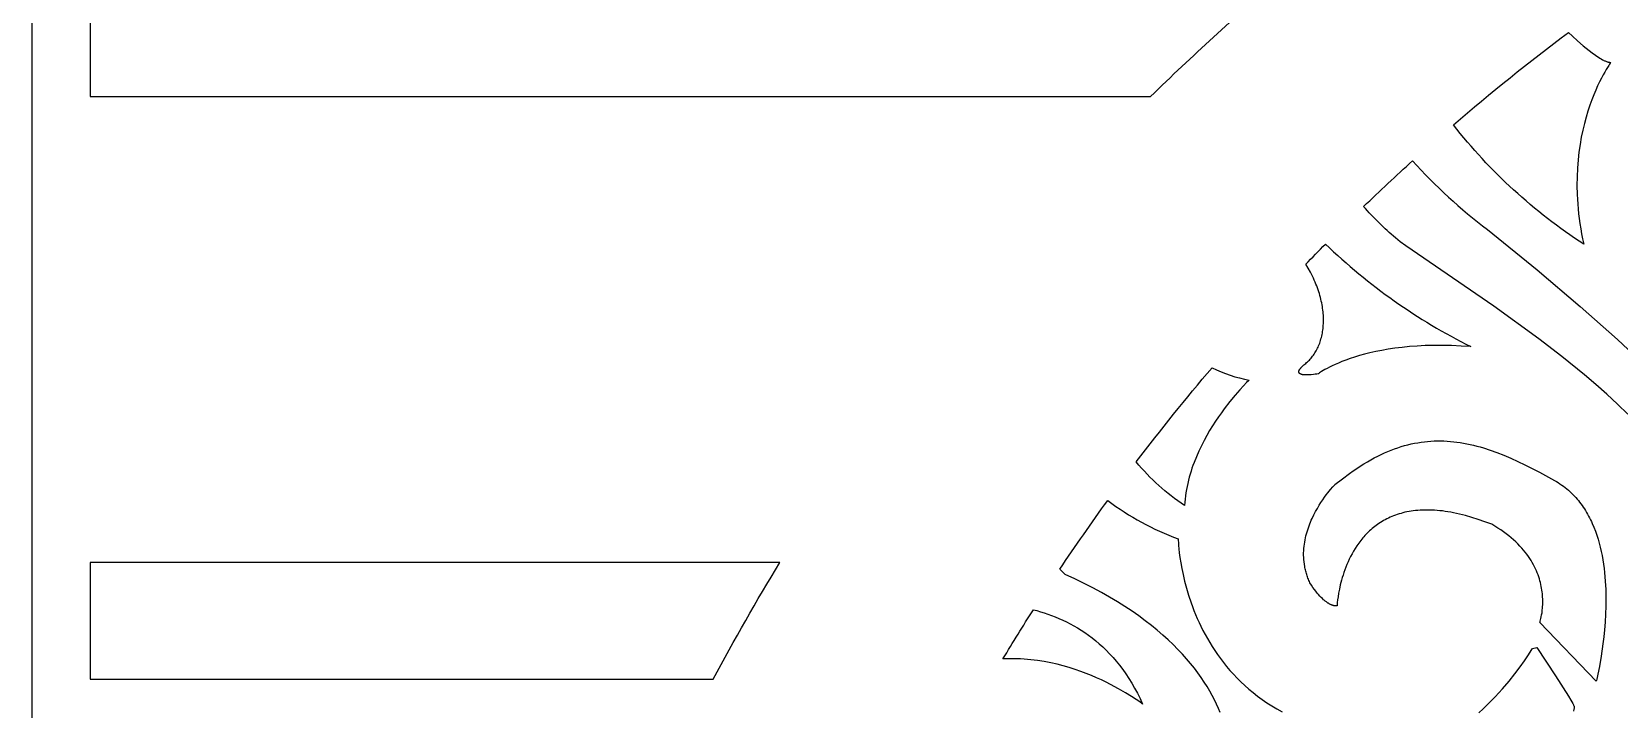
# Model space of a CAD drawing. Extents: x -3008 to 184, y 2842 to 4842.
# Drawn here: x -3008 to -2463, y 4211 to 4444 of the extents above; entities that cross this region are included whole.
import ezdxf

# ---------------------------------------------------------------- set-up
doc = ezdxf.new("R2010")
doc.units = 0
doc.layers.get('0').update_dxf_attribs({"linetype": 'CONTINUOUS'})
doc.layers.add('DEFAULT', color=7, linetype='CONTINUOUS')
doc.layers.add('LAYER_1', color=7, linetype='CONTINUOUS')

msp = doc.modelspace()

# ---------------------------------------------------------------- linework, layer by layer
for points in [[(-2987.61, 4421.66), (-2623.63, 4421.66, -0.017805), (-2579.75, 4461.66), (-2987.61, 4461.66)], [(-2987.61, 4221.66), (-2773.75, 4221.66, -0.014115), (-2750.9, 4261.66), (-2987.61, 4261.66)]]:
    msp.add_lwpolyline(points, format="xyb", close=True)
at = {"layer": 'DEFAULT'}
msp.add_lwpolyline([(-3007.61, 2841.66), (-2007.61, 2841.66), (-2007.61, 4841.66), (-3007.61, 4841.66)], close=True, dxfattribs=at)
at = {"layer": 'LAYER_1'}
for points in [[(-2480.26, 4443.66), (-2478.9, 4442.38), (-2477.18, 4440.82), (-2475.22, 4439.11), (-2474.18, 4438.26), (-2473.12, 4437.41), (-2472.06, 4436.6), (-2471.01, 4435.85), (-2470.49, 4435.49), (-2469.98, 4435.16), (-2469.48, 4434.85), (-2468.99, 4434.56), (-2468.52, 4434.29), (-2468.28, 4434.17), (-2468.06, 4434.06), (-2467.83, 4433.95), (-2467.61, 4433.85), (-2467.39, 4433.76), (-2467.18, 4433.68), (-2466.98, 4433.61), (-2466.78, 4433.54), (-2466.68, 4433.51), (-2466.58, 4433.49), (-2466.49, 4433.46), (-2466.39, 4433.44), (-2466.3, 4433.42), (-2466.21, 4433.41), (-2466.12, 4433.39), (-2466.03, 4433.38), (-2465.94, 4433.37), (-2465.86, 4433.36), (-2465.77, 4433.36), (-2465.69, 4433.36), (-2465.89, 4433.08), (-2466.13, 4432.74), (-2466.45, 4432.27), (-2466.84, 4431.66), (-2467.29, 4430.92), (-2467.8, 4430.05), (-2468.36, 4429.05), (-2468.96, 4427.93), (-2469.59, 4426.69), (-2470.24, 4425.32), (-2470.91, 4423.83), (-2471.59, 4422.21), (-2472.27, 4420.49), (-2472.93, 4418.64), (-2473.58, 4416.68), (-2474.21, 4414.61), (-2474.8, 4412.42), (-2475.35, 4410.12), (-2475.85, 4407.72), (-2476.29, 4405.21), (-2476.67, 4402.59), (-2476.97, 4399.87), (-2477.19, 4397.04), (-2477.32, 4394.12), (-2477.35, 4391.09), (-2477.28, 4387.97), (-2477.2, 4386.37), (-2477.09, 4384.75), (-2476.95, 4383.11), (-2476.78, 4381.44), (-2476.57, 4379.75), (-2476.33, 4378.03), (-2476.06, 4376.29), (-2475.75, 4374.53), (-2475.4, 4372.75), (-2475.02, 4370.95, -0.082133), (-2519.75, 4411.92, -0.016791)], [(-2563.64, 4371, 0.075545), (-2513.76, 4335.8), (-2517.12, 4336.02), (-2520.37, 4336.16), (-2523.5, 4336.23), (-2526.51, 4336.22), (-2529.4, 4336.14), (-2532.17, 4336), (-2534.83, 4335.8), (-2537.37, 4335.55), (-2539.8, 4335.25), (-2542.11, 4334.91), (-2544.31, 4334.52), (-2546.4, 4334.11), (-2548.38, 4333.66), (-2550.25, 4333.2), (-2552.01, 4332.71), (-2553.66, 4332.21), (-2555.2, 4331.7), (-2556.64, 4331.19), (-2557.97, 4330.68), (-2559.2, 4330.18), (-2560.32, 4329.69), (-2561.35, 4329.21), (-2562.27, 4328.76), (-2563.09, 4328.33), (-2563.81, 4327.94), (-2564.43, 4327.58), (-2564.95, 4327.26), (-2565.37, 4326.99), (-2565.7, 4326.77), (-2565.94, 4326.61), (-2566.08, 4326.51), (-2566.11, 4326.48), (-2566.12, 4326.47), (-2566.12, 4326.47), (-2566.12, 4326.47), (-2566.6, 4326.39), (-2567.14, 4326.31), (-2567.8, 4326.22), (-2568.57, 4326.15), (-2568.97, 4326.12), (-2569.38, 4326.09), (-2569.79, 4326.08), (-2570.19, 4326.08), (-2570.39, 4326.08), (-2570.59, 4326.09), (-2570.78, 4326.1), (-2570.97, 4326.11), (-2571.15, 4326.13), (-2571.32, 4326.15), (-2571.49, 4326.18), (-2571.58, 4326.2), (-2571.66, 4326.22), (-2571.73, 4326.23), (-2571.81, 4326.25), (-2571.88, 4326.27), (-2571.96, 4326.3), (-2572.03, 4326.32), (-2572.09, 4326.35), (-2572.16, 4326.37), (-2572.19, 4326.39), (-2572.22, 4326.4), (-2572.25, 4326.42), (-2572.28, 4326.43), (-2572.31, 4326.45), (-2572.33, 4326.46), (-2572.36, 4326.48), (-2572.39, 4326.49), (-2572.41, 4326.51), (-2572.44, 4326.53), (-2572.46, 4326.55), (-2572.48, 4326.56), (-2572.51, 4326.58), (-2572.53, 4326.6), (-2572.55, 4326.62), (-2572.57, 4326.64), (-2572.59, 4326.66), (-2572.61, 4326.68), (-2572.63, 4326.7), (-2572.64, 4326.73), (-2572.66, 4326.75), (-2572.67, 4326.77), (-2572.69, 4326.79), (-2572.7, 4326.82), (-2572.71, 4326.84), (-2572.72, 4326.86), (-2572.74, 4326.89), (-2572.74, 4326.91), (-2572.75, 4326.94), (-2572.76, 4326.97), (-2572.77, 4326.99), (-2572.77, 4327.02), (-2572.78, 4327.05), (-2572.78, 4327.08), (-2572.78, 4327.1), (-2572.79, 4327.13), (-2572.79, 4327.16), (-2572.79, 4327.19), (-2572.78, 4327.22), (-2572.78, 4327.26), (-2572.78, 4327.29), (-2572.77, 4327.32), (-2572.77, 4327.35), (-2572.76, 4327.39), (-2572.75, 4327.42), (-2572.74, 4327.45), (-2572.73, 4327.49), (-2572.72, 4327.52), (-2572.71, 4327.56), (-2572.69, 4327.6), (-2572.68, 4327.63), (-2572.66, 4327.67), (-2572.65, 4327.71), (-2572.63, 4327.75), (-2572.61, 4327.79), (-2572.59, 4327.83), (-2572.56, 4327.87), (-2572.54, 4327.91), (-2572.49, 4327.99), (-2572.43, 4328.08), (-2572.37, 4328.17), (-2572.3, 4328.26), (-2572.23, 4328.35), (-2572.15, 4328.44), (-2572.07, 4328.54), (-2571.98, 4328.64), (-2571.88, 4328.75), (-2571.78, 4328.85), (-2571.56, 4329.07), (-2571.32, 4329.3), (-2571.05, 4329.54), (-2570.75, 4329.79), (-2570.43, 4330.06), (-2570.1, 4330.33), (-2569.79, 4330.61), (-2569.48, 4330.9), (-2569.17, 4331.2), (-2568.88, 4331.52), (-2568.59, 4331.84), (-2568.31, 4332.18), (-2568.04, 4332.52), (-2567.78, 4332.88), (-2567.52, 4333.25), (-2567.28, 4333.63), (-2567.04, 4334.02), (-2566.81, 4334.42), (-2566.59, 4334.83), (-2566.38, 4335.25), (-2566.18, 4335.67), (-2565.99, 4336.11), (-2565.81, 4336.56), (-2565.63, 4337.01), (-2565.47, 4337.48), (-2565.32, 4337.95), (-2565.18, 4338.43), (-2565.05, 4338.92), (-2564.92, 4339.42), (-2564.81, 4339.92), (-2564.71, 4340.44), (-2564.62, 4340.96), (-2564.55, 4341.49), (-2564.48, 4342.02), (-2564.42, 4342.57), (-2564.38, 4343.12), (-2564.35, 4343.67), (-2564.33, 4344.24), (-2564.32, 4344.8), (-2564.32, 4345.38), (-2564.34, 4345.96), (-2564.37, 4346.55), (-2564.41, 4347.15), (-2564.46, 4347.75), (-2564.53, 4348.35), (-2564.61, 4348.96), (-2564.7, 4349.58), (-2564.81, 4350.2), (-2564.93, 4350.82), (-2565.06, 4351.45), (-2565.21, 4352.09), (-2565.37, 4352.72), (-2565.55, 4353.37), (-2565.74, 4354.01), (-2565.94, 4354.66), (-2566.16, 4355.32), (-2566.4, 4355.98), (-2566.65, 4356.64), (-2566.91, 4357.3), (-2567.19, 4357.97), (-2567.48, 4358.64), (-2567.79, 4359.31), (-2568.12, 4359.98), (-2568.82, 4361.34), (-2569.58, 4362.7), (-2570.41, 4364.07, -0.003208)], [(-2602.56, 4328.58, 0.071087), (-2589.8, 4324.32), (-2589.8, 4324.32), (-2589.8, 4324.32), (-2589.81, 4324.31), (-2589.86, 4324.27), (-2590.03, 4324.1), (-2590.69, 4323.44), (-2591.73, 4322.38), (-2593.07, 4320.93), (-2594.67, 4319.11), (-2596.45, 4316.94), (-2598.38, 4314.46), (-2599.37, 4313.11), (-2600.38, 4311.68), (-2601.39, 4310.18), (-2602.39, 4308.62), (-2603.39, 4306.99), (-2604.37, 4305.3), (-2605.32, 4303.55), (-2606.24, 4301.75), (-2607.12, 4299.9), (-2607.95, 4297.99), (-2608.73, 4296.04), (-2609.1, 4295.05), (-2609.45, 4294.04), (-2609.78, 4293.03), (-2610.1, 4292), (-2610.39, 4290.97), (-2610.67, 4289.93), (-2610.92, 4288.87), (-2611.15, 4287.81), (-2611.36, 4286.74), (-2611.55, 4285.66), (-2611.71, 4284.58), (-2611.84, 4283.49), (-2611.95, 4282.39), (-2612.03, 4281.28, -0.072567), (-2628.55, 4296.23, -0.013753)], [(-2663.87, 4245.5), (-2662.65, 4245.18), (-2661.41, 4244.82), (-2660.16, 4244.44), (-2658.9, 4244.01), (-2657.64, 4243.55), (-2656.37, 4243.06), (-2655.1, 4242.53), (-2653.82, 4241.96), (-2652.55, 4241.34), (-2651.27, 4240.69), (-2650, 4239.99), (-2648.73, 4239.25), (-2647.46, 4238.46), (-2646.2, 4237.63), (-2644.95, 4236.75), (-2643.71, 4235.81), (-2642.48, 4234.83), (-2641.27, 4233.8), (-2640.06, 4232.71), (-2638.87, 4231.57), (-2637.7, 4230.37), (-2636.55, 4229.11), (-2635.42, 4227.8), (-2634.31, 4226.42), (-2633.22, 4224.99), (-2632.16, 4223.49), (-2631.12, 4221.93), (-2630.11, 4220.31), (-2629.13, 4218.61), (-2628.18, 4216.85), (-2627.27, 4215.03), (-2626.38, 4213.13), (-2626.63, 4213.32), (-2627.37, 4213.85), (-2628.56, 4214.68), (-2630.19, 4215.74), (-2632.22, 4217), (-2634.64, 4218.39), (-2637.41, 4219.87), (-2638.93, 4220.63), (-2640.52, 4221.39), (-2642.19, 4222.14), (-2643.93, 4222.89), (-2645.75, 4223.61), (-2647.63, 4224.32), (-2649.58, 4224.99), (-2651.58, 4225.63), (-2653.65, 4226.23), (-2655.77, 4226.77), (-2657.94, 4227.27), (-2660.16, 4227.7), (-2662.43, 4228.06), (-2663.58, 4228.21), (-2664.73, 4228.34), (-2665.9, 4228.46), (-2667.08, 4228.55), (-2668.27, 4228.62), (-2669.46, 4228.67), (-2670.67, 4228.69), (-2671.88, 4228.69), (-2673.1, 4228.67), (-2674.32, 4228.62, -0.006581)]]:
    msp.add_lwpolyline(points, format="xyb", close=True, dxfattribs=at)
for points in [[(-2459.87, 4312.59), (-2463.45, 4316.05), (-2467.13, 4319.45), (-2470.89, 4322.8), (-2474.73, 4326.08), (-2482.53, 4332.45), (-2490.41, 4338.53), (-2505.82, 4349.69), (-2536.05, 4370.42), (-2537.95, 4371.83), (-2539.58, 4373.1, -0.038441), (-2550.54, 4383.9, -0.007616), (-2533.74, 4399.58, 0.048365), (-2508.02, 4375.97), (-2491.01, 4362.13), (-2476.19, 4349.59), (-2463.41, 4338.27), (-2452.5, 4328.07)], [(-2599.73, 4210.17), (-2600.34, 4211.6), (-2601, 4213.06), (-2601.72, 4214.54), (-2602.5, 4216.04), (-2603.35, 4217.56), (-2604.26, 4219.1), (-2605.24, 4220.65), (-2606.3, 4222.22), (-2607.42, 4223.81), (-2608.63, 4225.41), (-2609.91, 4227.02), (-2611.28, 4228.63), (-2612.73, 4230.26), (-2614.27, 4231.89), (-2615.89, 4233.53), (-2617.61, 4235.17), (-2619.43, 4236.81), (-2621.34, 4238.46), (-2623.36, 4240.1), (-2625.48, 4241.73), (-2627.7, 4243.37), (-2630.03, 4244.99), (-2632.48, 4246.61), (-2635.04, 4248.22), (-2637.71, 4249.82), (-2640.51, 4251.41), (-2643.42, 4252.98), (-2646.46, 4254.54), (-2649.63, 4256.08), (-2652.92, 4257.61), (-2654.82, 4259.37, -0.009543), (-2638.37, 4283, 0.073078), (-2614.19, 4269.8), (-2614.17, 4269.23), (-2614.13, 4268.53), (-2614.06, 4267.59), (-2613.95, 4266.41), (-2613.79, 4265.01), (-2613.58, 4263.41), (-2613.3, 4261.62), (-2612.95, 4259.66), (-2612.51, 4257.55), (-2611.98, 4255.3), (-2611.35, 4252.93), (-2610.61, 4250.45), (-2609.75, 4247.88), (-2609.27, 4246.57), (-2608.76, 4245.24), (-2608.22, 4243.9), (-2607.64, 4242.54), (-2607.03, 4241.17), (-2606.37, 4239.8), (-2605.68, 4238.42), (-2604.95, 4237.03), (-2604.18, 4235.64), (-2603.37, 4234.25), (-2602.51, 4232.87), (-2601.61, 4231.48), (-2600.67, 4230.1), (-2599.68, 4228.73), (-2598.64, 4227.37), (-2597.55, 4226.02), (-2596.42, 4224.68), (-2595.23, 4223.36), (-2593.99, 4222.06), (-2592.7, 4220.77), (-2591.35, 4219.51), (-2589.96, 4218.27), (-2588.5, 4217.06), (-2586.99, 4215.87), (-2585.42, 4214.72), (-2583.78, 4213.59), (-2582.09, 4212.5), (-2580.34, 4211.45), (-2578.53, 4210.43)]]:
    msp.add_lwpolyline(points, format="xyb", dxfattribs=at)
msp.add_lwpolyline([(-2485.06, 4289.89), (-2484.41, 4289.51), (-2483.78, 4289.12), (-2483.16, 4288.72), (-2482.56, 4288.3), (-2481.97, 4287.87), (-2481.4, 4287.43), (-2480.84, 4286.98), (-2480.29, 4286.51), (-2479.76, 4286.04), (-2479.24, 4285.55), (-2478.73, 4285.05), (-2478.24, 4284.54), (-2477.77, 4284.02), (-2477.3, 4283.49), (-2476.85, 4282.95), (-2476.41, 4282.4), (-2475.99, 4281.84), (-2475.57, 4281.27), (-2475.17, 4280.69), (-2474.78, 4280.1), (-2474.41, 4279.51), (-2474.04, 4278.9), (-2473.69, 4278.29), (-2473.35, 4277.67), (-2473.02, 4277.05), (-2472.7, 4276.41), (-2472.39, 4275.77), (-2472.1, 4275.12), (-2471.54, 4273.81), (-2471.02, 4272.47), (-2470.54, 4271.11), (-2470.1, 4269.73), (-2469.7, 4268.33), (-2469.34, 4266.92), (-2469.01, 4265.5), (-2468.72, 4264.06), (-2468.46, 4262.61), (-2468.23, 4261.16), (-2468.03, 4259.7), (-2467.86, 4258.24), (-2467.72, 4256.78), (-2467.61, 4255.32), (-2467.46, 4252.41), (-2467.4, 4249.54), (-2467.42, 4246.7), (-2467.51, 4243.93), (-2467.67, 4241.24), (-2467.88, 4238.65), (-2468.13, 4236.17), (-2468.41, 4233.81), (-2469.02, 4229.56), (-2469.64, 4226.02), (-2470.18, 4223.33), (-2470.57, 4221.62), (-2470.68, 4221.17), (-2470.7, 4221.06), (-2470.71, 4221.03), (-2470.71, 4221.02), (-2470.71, 4221.02), (-2490.08, 4241.11), (-2490.06, 4241.17), (-2490.01, 4241.34), (-2489.92, 4241.61), (-2489.82, 4242), (-2489.7, 4242.48), (-2489.58, 4243.05), (-2489.45, 4243.71), (-2489.33, 4244.46), (-2489.23, 4245.28), (-2489.14, 4246.18), (-2489.11, 4246.66), (-2489.08, 4247.15), (-2489.07, 4247.66), (-2489.06, 4248.18), (-2489.07, 4248.72), (-2489.08, 4249.27), (-2489.11, 4249.84), (-2489.15, 4250.42), (-2489.2, 4251.01), (-2489.27, 4251.61), (-2489.35, 4252.23), (-2489.46, 4252.85), (-2489.57, 4253.49), (-2489.71, 4254.13), (-2489.86, 4254.79), (-2490.04, 4255.45), (-2490.24, 4256.12), (-2490.45, 4256.79), (-2490.69, 4257.48), (-2490.96, 4258.17), (-2491.25, 4258.86), (-2491.56, 4259.56), (-2491.9, 4260.26), (-2492.27, 4260.96), (-2492.66, 4261.67), (-2493.08, 4262.38), (-2493.53, 4263.09), (-2494.02, 4263.8), (-2494.53, 4264.52), (-2495.08, 4265.23), (-2495.66, 4265.94), (-2496.27, 4266.65), (-2496.92, 4267.36), (-2497.6, 4268.06), (-2498.32, 4268.76), (-2499.08, 4269.46), (-2499.87, 4270.15), (-2500.71, 4270.84), (-2501.58, 4271.52), (-2502.5, 4272.2), (-2503.45, 4272.87), (-2504.45, 4273.53), (-2505.49, 4274.18), (-2506.58, 4274.82), (-2508.93, 4275.72), (-2511.22, 4276.51), (-2513.43, 4277.21), (-2515.57, 4277.82), (-2517.65, 4278.34), (-2519.66, 4278.77), (-2520.64, 4278.96), (-2521.6, 4279.12), (-2522.55, 4279.26), (-2523.49, 4279.39), (-2524.4, 4279.49), (-2525.31, 4279.58), (-2526.19, 4279.64), (-2527.06, 4279.69), (-2527.92, 4279.72), (-2528.76, 4279.73), (-2529.58, 4279.72), (-2530.39, 4279.7), (-2531.19, 4279.66), (-2531.97, 4279.6), (-2532.74, 4279.53), (-2533.49, 4279.44), (-2534.23, 4279.33), (-2534.96, 4279.21), (-2535.67, 4279.08), (-2536.36, 4278.93), (-2537.05, 4278.76), (-2537.72, 4278.58), (-2538.37, 4278.39), (-2539.02, 4278.18), (-2539.65, 4277.97), (-2540.27, 4277.73), (-2540.87, 4277.49), (-2541.46, 4277.23), (-2542.04, 4276.97), (-2542.61, 4276.69), (-2543.17, 4276.4), (-2543.71, 4276.1), (-2544.24, 4275.79), (-2544.76, 4275.47), (-2545.27, 4275.14), (-2545.76, 4274.8), (-2546.25, 4274.45), (-2546.72, 4274.09), (-2547.18, 4273.73), (-2547.63, 4273.35), (-2548.07, 4272.97), (-2548.5, 4272.58), (-2548.92, 4272.19), (-2549.33, 4271.79), (-2549.72, 4271.38), (-2550.11, 4270.96), (-2550.49, 4270.54), (-2550.85, 4270.12), (-2551.21, 4269.69), (-2551.56, 4269.25), (-2551.9, 4268.81), (-2552.22, 4268.37), (-2552.85, 4267.47), (-2553.45, 4266.56), (-2554, 4265.64), (-2554.53, 4264.71), (-2555.02, 4263.78), (-2555.48, 4262.85), (-2555.9, 4261.92), (-2556.3, 4260.99), (-2556.67, 4260.07), (-2557.01, 4259.16), (-2557.32, 4258.26), (-2557.61, 4257.38), (-2557.88, 4256.51), (-2558.12, 4255.67), (-2558.54, 4254.04), (-2558.87, 4252.53), (-2559.13, 4251.15), (-2559.33, 4249.92), (-2559.48, 4248.87), (-2559.57, 4248.02), (-2559.63, 4247.38), (-2559.67, 4246.85), (-2559.67, 4246.85), (-2559.67, 4246.85), (-2559.68, 4246.84), (-2559.69, 4246.84), (-2559.71, 4246.84), (-2559.73, 4246.83), (-2559.76, 4246.83), (-2559.79, 4246.82), (-2559.83, 4246.82), (-2559.88, 4246.81), (-2559.92, 4246.81), (-2559.98, 4246.81), (-2560.04, 4246.81), (-2560.1, 4246.81), (-2560.17, 4246.81), (-2560.24, 4246.81), (-2560.32, 4246.82), (-2560.4, 4246.83), (-2560.49, 4246.84), (-2560.58, 4246.85), (-2560.67, 4246.87), (-2560.78, 4246.89), (-2560.88, 4246.92), (-2560.99, 4246.95), (-2561.1, 4246.98), (-2561.22, 4247.02), (-2561.35, 4247.06), (-2561.47, 4247.11), (-2561.61, 4247.16), (-2561.74, 4247.22), (-2561.88, 4247.28), (-2562.03, 4247.35), (-2562.18, 4247.43), (-2562.33, 4247.51), (-2562.49, 4247.6), (-2562.65, 4247.7), (-2562.82, 4247.8), (-2562.99, 4247.92), (-2563.16, 4248.04), (-2563.34, 4248.16), (-2563.52, 4248.3), (-2563.71, 4248.44), (-2563.9, 4248.6), (-2564.09, 4248.76), (-2564.29, 4248.93), (-2564.69, 4249.31), (-2565.11, 4249.72), (-2565.55, 4250.18), (-2566, 4250.68), (-2566.47, 4251.23), (-2566.94, 4251.82), (-2567.44, 4252.47), (-2567.94, 4253.17), (-2568.46, 4253.93), (-2568.99, 4254.74), (-2569.17, 4255.14), (-2569.35, 4255.54), (-2569.51, 4255.95), (-2569.66, 4256.35), (-2569.81, 4256.75), (-2569.95, 4257.15), (-2570.08, 4257.55), (-2570.2, 4257.95), (-2570.31, 4258.35), (-2570.42, 4258.75), (-2570.51, 4259.15), (-2570.6, 4259.55), (-2570.69, 4259.94), (-2570.76, 4260.34), (-2570.89, 4261.13), (-2570.99, 4261.91), (-2571.06, 4262.69), (-2571.11, 4263.47), (-2571.13, 4264.24), (-2571.13, 4265.01), (-2571.1, 4265.77), (-2571.05, 4266.52), (-2570.98, 4267.27), (-2570.88, 4268.01), (-2570.77, 4268.74), (-2570.64, 4269.47), (-2570.49, 4270.19), (-2570.33, 4270.9), (-2570.15, 4271.6), (-2569.95, 4272.29), (-2569.74, 4272.97), (-2569.51, 4273.64), (-2569.28, 4274.31), (-2569.03, 4274.96), (-2568.77, 4275.6), (-2568.5, 4276.23), (-2568.22, 4276.85), (-2567.65, 4278.05), (-2567.05, 4279.2), (-2566.43, 4280.3), (-2565.81, 4281.34), (-2565.19, 4282.32), (-2564.57, 4283.25), (-2563.97, 4284.1), (-2563.39, 4284.89), (-2562.84, 4285.61), (-2562.33, 4286.25), (-2561.86, 4286.82), (-2561.08, 4287.71), (-2560.57, 4288.26), (-2560.38, 4288.45), (-2557.85, 4290.46), (-2555.35, 4292.31), (-2554.12, 4293.17), (-2552.89, 4294), (-2551.68, 4294.79), (-2550.47, 4295.55), (-2549.27, 4296.26), (-2548.07, 4296.94), (-2546.89, 4297.59), (-2545.71, 4298.2), (-2544.53, 4298.77), (-2543.37, 4299.31), (-2542.21, 4299.81), (-2541.05, 4300.28), (-2539.9, 4300.71), (-2538.75, 4301.11), (-2537.61, 4301.48), (-2536.47, 4301.82), (-2535.34, 4302.12), (-2534.2, 4302.39), (-2533.08, 4302.63), (-2531.95, 4302.84), (-2530.83, 4303.02), (-2529.7, 4303.17), (-2528.58, 4303.28), (-2527.46, 4303.37), (-2526.35, 4303.43), (-2525.23, 4303.46), (-2524.11, 4303.46), (-2522.99, 4303.43), (-2521.87, 4303.37), (-2520.75, 4303.29), (-2519.63, 4303.18), (-2518.51, 4303.04), (-2517.39, 4302.88), (-2516.26, 4302.69), (-2515.13, 4302.47), (-2514, 4302.23), (-2512.87, 4301.97), (-2511.73, 4301.68), (-2510.58, 4301.36), (-2509.44, 4301.03), (-2507.13, 4300.28), (-2504.8, 4299.45), (-2502.45, 4298.53), (-2500.07, 4297.52), (-2497.65, 4296.43), (-2495.21, 4295.27), (-2490.22, 4292.72)], close=True, dxfattribs=at)
msp.add_lwpolyline([(-2511.01, 4210.16), (-2509.54, 4211.49), (-2508.11, 4212.84), (-2506.73, 4214.21), (-2505.4, 4215.58), (-2504.13, 4216.96), (-2502.91, 4218.33), (-2500.63, 4221.01), (-2498.61, 4223.55), (-2496.84, 4225.89), (-2495.36, 4227.96), (-2494.18, 4229.69), (-2492.78, 4231.84), (-2492.59, 4232.14), (-2491.16, 4232.5), (-2484.7, 4222.81), (-2480.26, 4215.85), (-2479.44, 4214.47), (-2479.09, 4213.87), (-2478.8, 4213.34), (-2478.57, 4212.89), (-2478.47, 4212.69), (-2478.39, 4212.52), (-2478.36, 4212.44), (-2478.33, 4212.37), (-2478.3, 4212.3), (-2478.29, 4212.27), (-2478.28, 4212.24), (-2478.27, 4212.21), (-2478.27, 4212.18), (-2478.26, 4212.16), (-2478.26, 4212.13), (-2478.25, 4212.11), (-2478.25, 4212.09), (-2478.25, 4212.07), (-2478.25, 4212.05), (-2478.25, 4212.03), (-2478.25, 4212.01), (-2478.25, 4211.99), (-2478.26, 4211.96), (-2478.27, 4211.89), (-2478.28, 4211.81), (-2478.33, 4211.61), (-2478.39, 4211.35), (-2478.58, 4210.69)], dxfattribs=at)

doc.saveas('drawing.dxf')
